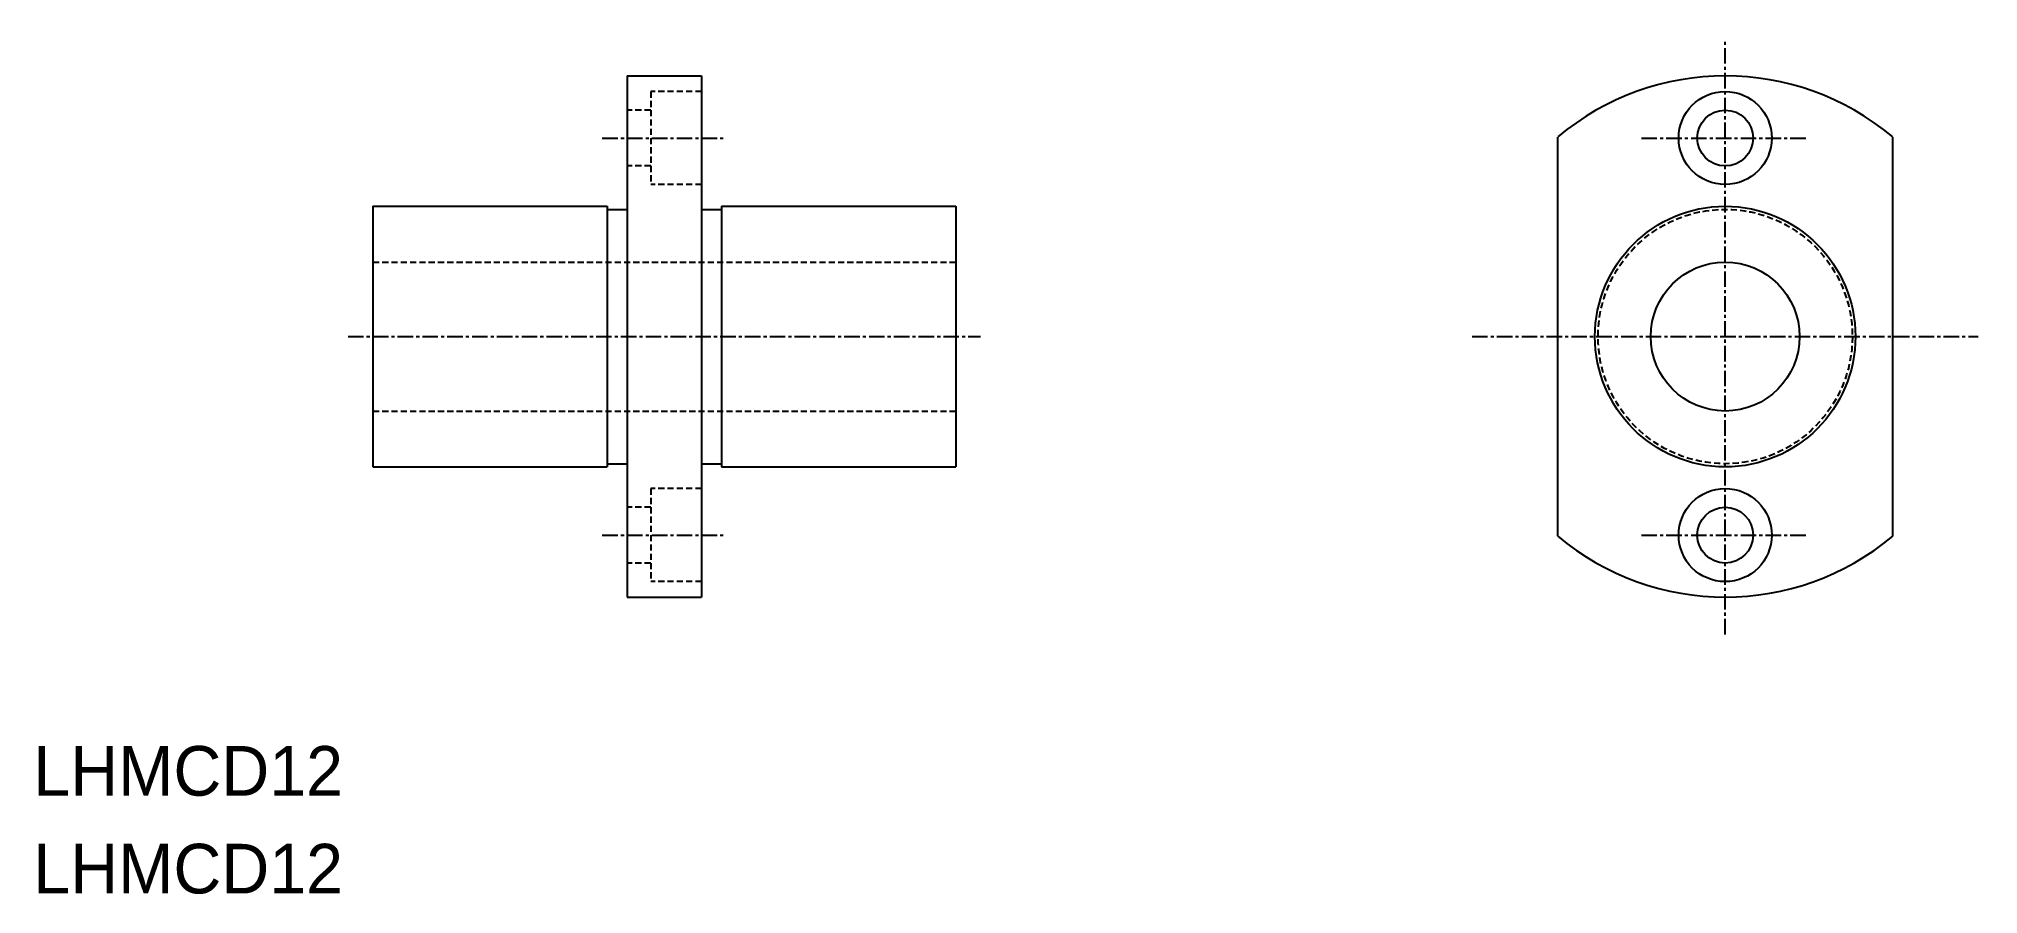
# Model space of a CAD drawing. Extents: x 226 to 382, y 135 to 204.
import ezdxf

# ---------------------------------------------------------------- set-up
doc = ezdxf.new("R2010")
doc.units = 0
doc.linetypes.add('CENTER', pattern=[2, 1.25, -0.25, 0.25, -0.25])
doc.linetypes.add('DASHED', pattern=[0.75, 0.5, -0.25])
doc.layers.get('0').update_dxf_attribs({"linetype": 'CONTINUOUS'})
doc.layers.add('CENTER', color=1, linetype='CENTER')

msp = doc.modelspace()

# ---------------------------------------------------------------- linework, layer by layer
at = {"color": 7, "linetype": 'CONTINUOUS'}
for p, q in [((273.55, 200.89), (279.55, 200.89)), ((273.55, 200.89), (273.55, 158.89)), ((279.55, 200.89), (279.55, 158.89)), ((348.57, 163.8), (348.57, 195.97)), ((375.57, 163.8), (375.57, 195.97)), ((253.05, 190.39), (271.95, 190.39)), ((253.05, 190.39), (253.05, 169.39)), ((271.95, 190.39), (271.95, 169.39)), ((271.95, 190.14), (273.55, 190.14)), ((279.55, 190.14), (281.15, 190.14)), ((281.15, 190.39), (300.05, 190.39)), ((281.15, 190.39), (281.15, 169.39)), ((300.05, 190.39), (300.05, 169.39)), ((253.05, 169.39), (271.95, 169.39)), ((271.95, 169.64), (273.55, 169.64)), ((279.55, 169.64), (281.15, 169.64)), ((281.15, 169.39), (300.05, 169.39)), ((273.55, 158.89), (279.55, 158.89))]:
    msp.add_line(p, q, dxfattribs=at)
at = {"color": 3, "linetype": 'DASHED'}
for p, q in [((279.55, 199.64), (275.45, 199.64)), ((275.45, 199.64), (275.45, 192.14)), ((275.45, 198.14), (273.55, 198.14)), ((275.45, 193.64), (273.55, 193.64)), ((279.55, 192.14), (275.45, 192.14)), ((253.05, 185.89), (300.05, 185.89)), ((253.05, 173.89), (300.05, 173.89)), ((279.55, 167.64), (275.45, 167.64)), ((275.45, 167.64), (275.45, 160.14)), ((275.45, 166.14), (273.55, 166.14)), ((275.45, 161.64), (273.55, 161.64)), ((279.55, 160.14), (275.45, 160.14))]:
    msp.add_line(p, q, dxfattribs=at)
at = {"color": 7, "linetype": 'CONTINUOUS'}
for centre, radius in [((362.07, 195.89), 3.75), ((362.07, 195.89), 2.25), ((362.07, 179.89), 10.5), ((362.07, 179.89), 6), ((362.07, 163.89), 3.75), ((362.07, 163.89), 2.25)]:
    msp.add_circle(centre, radius, dxfattribs=at)
at = {"color": 3, "linetype": 'DASHED'}
msp.add_circle((362.07, 179.89), 10.25, dxfattribs=at)
at = {"color": 7, "linetype": 'CONTINUOUS'}
for start, end in [(49.9948, 130.0052), (229.9948, 310.0052)]:
    msp.add_arc((362.07, 179.89), 21, start, end, dxfattribs=at)
at = {"layer": 'CENTER', "color": 1, "linetype": 'CENTER'}
for p, q in [((362.07, 155.89), (362.07, 203.89)), ((271.55, 195.89), (281.55, 195.89)), ((355.32, 195.89), (368.82, 195.89)), ((251.05, 179.89), (302.05, 179.89)), ((341.67, 179.89), (382.47, 179.89)), ((271.55, 163.89), (281.55, 163.89)), ((355.32, 163.89), (368.82, 163.89))]:
    msp.add_line(p, q, dxfattribs=at)

# ---------------------------------------------------------------- texts
at = {"color": 7, "linetype": 'CONTINUOUS'}
for p in [(225.68, 142.89), (225.68, 135.01)]:
    msp.add_text('LHMCD12', height=4, dxfattribs=at).set_placement(p)

doc.saveas('drawing.dxf')
